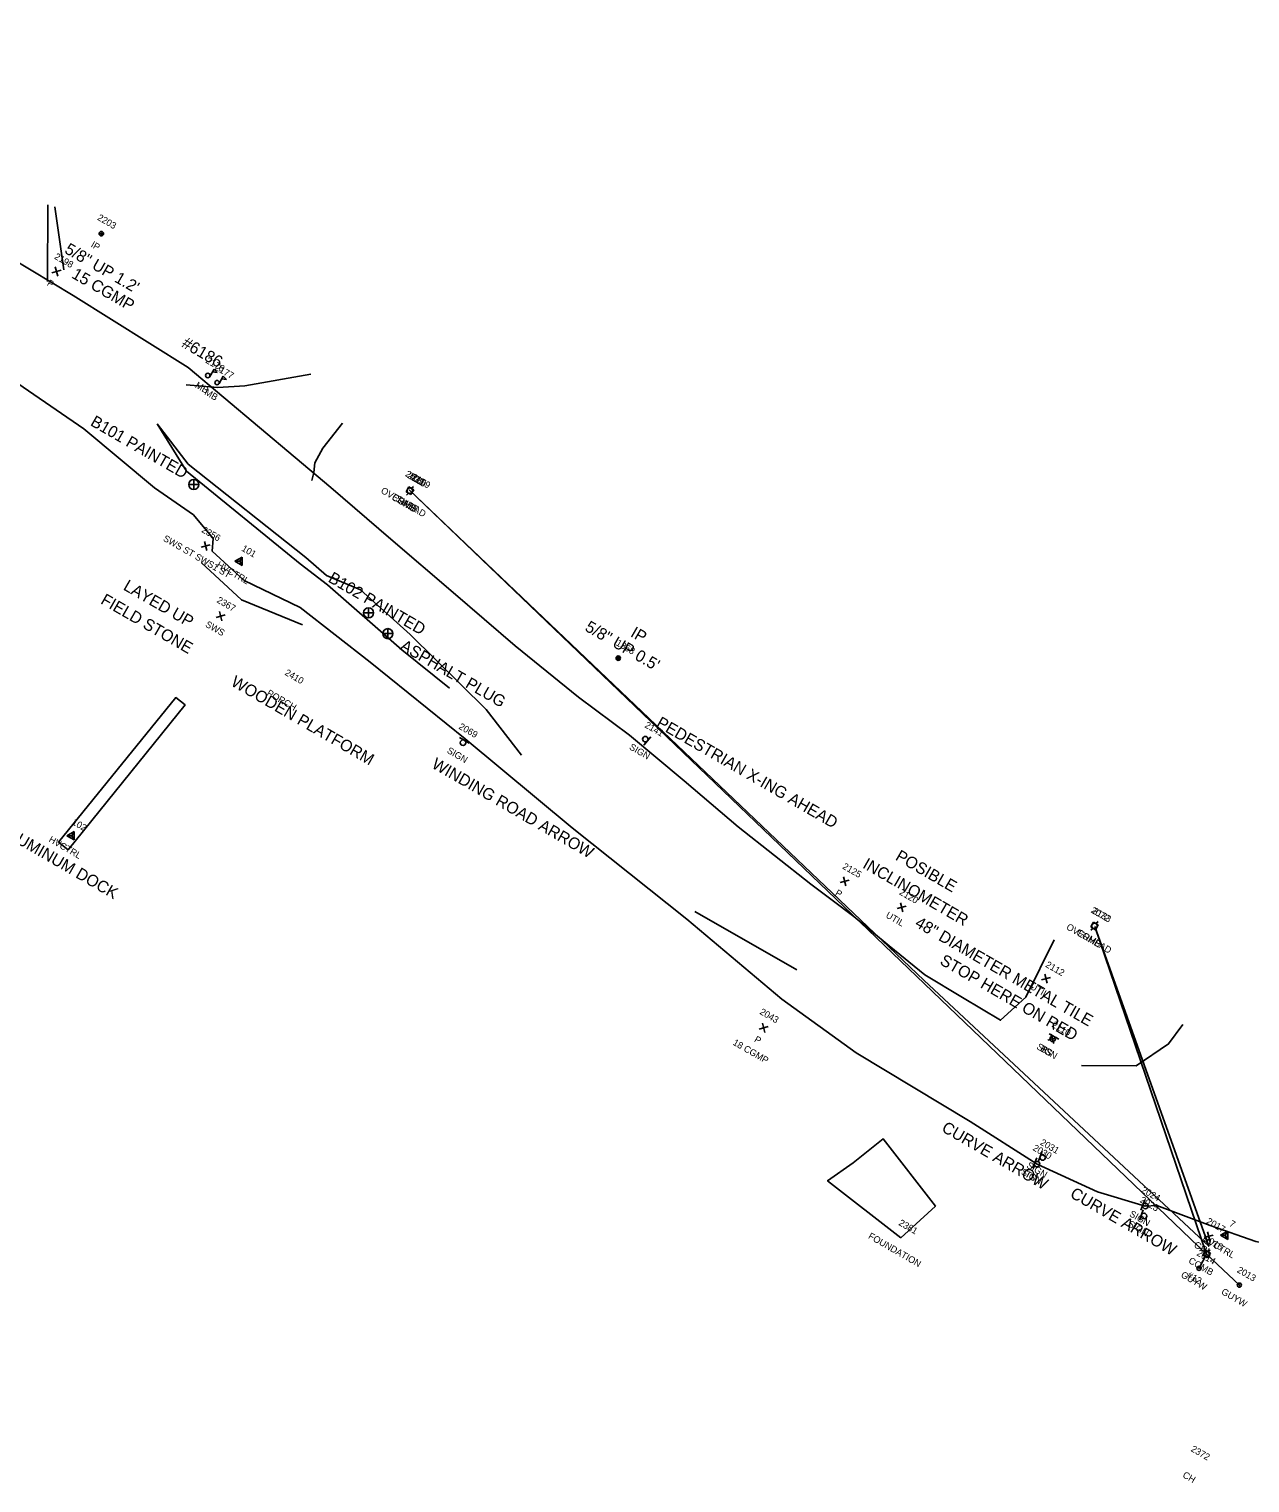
# Model space of a CAD drawing. Extents: x 1402744 to 1403686, y 558513 to 559015.
# Drawn here: x 1402990.8 to 1403356.7, y 558513.5 to 558949.2 of the extents above; entities that cross this region are included whole.
import ezdxf

# ---------------------------------------------------------------- set-up
doc = ezdxf.new("R2010")
doc.units = 0
for name, color, linetype in [('AC1_P', 7, 'Continuous'), ('AC1SC_P_T', 7, 'Continuous'), ('B_C', 7, 'Continuous'), ('D_A', 7, 'Continuous'), ('D_C', 7, 'Continuous'), ('D_I', 7, 'Continuous'), ('D_TIC', 7, 'Continuous'), ('DCP_P', 7, 'Continuous'), ('G_C', 7, 'Continuous'), ('GA_P', 7, 'Continuous'), ('L_A', 7, 'Continuous'), ('L_C', 7, 'Continuous'), ('L_I', 7, 'Continuous'), ('L_TIC', 7, 'Continuous'), ('LAPB', 7, 'Continuous'), ('LASF_P', 7, 'Continuous'), ('Level 5', 7, 'Continuous'), ('LMB', 7, 'Continuous'), ('M_A', 7, 'Continuous'), ('M_C', 7, 'Continuous'), ('M_I', 7, 'Continuous'), ('MPIR', 7, 'Continuous'), ('PE_P', 7, 'Continuous'), ('R_A', 7, 'Continuous'), ('R_C', 7, 'Continuous'), ('R_I', 7, 'Continuous'), ('R_TIC', 7, 'Continuous'), ('RGP_P', 7, 'Continuous'), ('RGP_P_T', 7, 'Continuous'), ('S_A', 7, 'Continuous'), ('S_C', 7, 'Continuous'), ('S_I', 7, 'Continuous'), ('SSGN', 7, 'Continuous'), ('TCBP', 7, 'Continuous'), ('U_A', 7, 'Continuous'), ('U_C', 7, 'Continuous'), ('U_I', 7, 'Continuous'), ('UDEFAULT', 7, 'Continuous'), ('UEO', 7, 'Continuous'), ('UP', 7, 'Continuous'), ('UPGW', 7, 'Continuous'), ('UW', 7, 'Continuous')]:
    doc.layers.add(name, color=color, linetype=linetype)

msp = doc.modelspace()

# ---------------------------------------------------------------- linework, layer by layer
at = {"layer": 'AC1_P'}
for points in [[(1402801.41, 558949.18), (1402811.08, 558943.64), (1402830.52, 558933.9), (1402870.11, 558913.73), (1402899.63, 558894.72), (1402928.73, 558879.28), (1402944.93, 558869.61), (1402973.87, 558852.14), (1403007.21, 558829.4), (1403028.4, 558811.71)], [(1403001.17, 558876.98), (1402998.53, 558895.87)], [(1403386.24, 558580.61), (1403358.44, 558585.84), (1403344.75, 558590.61), (1403328.81, 558596.6), (1403325.32, 558596.44), (1403310.99, 558600.7), (1403292.86, 558609), (1403272.78, 558621.76), (1403238.61, 558642.39), (1403216.4, 558658.47), (1403187.94, 558682.38), (1403153.53, 558709.81), (1403121.42, 558736.47), (1403093.01, 558759.4), (1403071.97, 558775.78), (1403055.25, 558783.91), (1403045.68, 558792.74), (1403045.94, 558796.48), (1403040.04, 558803.63), (1403028.4, 558811.71)], [(1403072.69, 558770.62), (1403054.44, 558778.15), (1403042.45, 558789.18)]]:
    msp.add_lwpolyline(points, dxfattribs=at)
at = {"layer": 'AC1SC_P_T'}
for points in [[(1403029.14, 558830.91), (1403038.43, 558818.81), (1403073.76, 558790.82), (1403079.88, 558785.46), (1403090.1, 558781.13), (1403105.03, 558767.74)], [(1403029.14, 558830.91), (1403037.94, 558816.67), (1403072.03, 558788.93), (1403080.2, 558782.58), (1403102.45, 558763.18), (1403116.75, 558751.66)], [(1403138.37, 558731.61), (1403127.78, 558745.29), (1403105.03, 558767.74)], [(1403220.9, 558667.24), (1403190.32, 558684.72)]]:
    msp.add_lwpolyline(points, dxfattribs=at)
at = {"layer": 'D_TIC'}
for points in [[(1402997.63, 558876.15), (1403000.36, 558876.88)], [(1402999.36, 558875.15), (1402998.63, 558877.88)], [(1403235.58, 558692.36), (1403234.84, 558695.09)], [(1403233.84, 558693.36), (1403236.58, 558694.09)], [(1403209.58, 558649.47), (1403212.31, 558650.2)], [(1403211.31, 558648.47), (1403210.58, 558651.2)]]:
    msp.add_lwpolyline(points, dxfattribs=at)
at = {"layer": 'DCP_P'}
msp.add_lwpolyline([(1403310.18, 558680.26), (1403344.31, 558584.39), (1403259.05, 558664.06), (1403104.72, 558811.04)], dxfattribs=at)
at = {"layer": 'GA_P'}
for p, q in [((1403040.12, 558812.69), (1403038.62, 558812.69)), ((1403040.12, 558812.69), (1403040.12, 558814.19)), ((1403041.62, 558812.69), (1403040.12, 558812.69)), ((1403040.12, 558811.19), (1403040.12, 558812.69)), ((1403092.53, 558774.22), (1403091.03, 558774.22)), ((1403092.53, 558774.22), (1403092.53, 558775.72)), ((1403094.03, 558774.22), (1403092.53, 558774.22)), ((1403092.53, 558772.72), (1403092.53, 558774.22)), ((1403098.29, 558767.98), (1403098.29, 558769.48)), ((1403098.29, 558767.98), (1403096.79, 558767.98)), ((1403099.79, 558767.98), (1403098.29, 558767.98)), ((1403098.29, 558766.48), (1403098.29, 558767.98))]:
    msp.add_line(p, q, dxfattribs=at)
for centre, start, end in [((1403040.12, 558812.69), 90, 180), ((1403040.12, 558812.69), 180, 270), ((1403040.12, 558812.69), 360, 90), ((1403040.12, 558812.69), 270, 360), ((1403092.53, 558774.22), 90, 180), ((1403092.53, 558774.22), 180, 270), ((1403092.53, 558774.22), 360, 90), ((1403092.53, 558774.22), 270, 360), ((1403098.29, 558767.98), 90, 180), ((1403098.29, 558767.98), 360, 90), ((1403098.29, 558767.98), 180, 270), ((1403098.29, 558767.98), 270, 360)]:
    msp.add_arc(centre, 1.5, start, end, dxfattribs=at)
at = {"layer": 'L_TIC'}
for points in [[(1403297.89, 558645.17), (1403297.15, 558647.91)], [(1403296.15, 558646.17), (1403298.89, 558646.91)]]:
    msp.add_lwpolyline(points, dxfattribs=at)
at = {"layer": 'LAPB'}
for p, q in [((1403052.44, 558789.7), (1403054.61, 558790.95)), ((1403053.89, 558789.7), (1403054.61, 558790.95)), ((1403054.61, 558788.45), (1403054.61, 558790.95)), ((1403052.44, 558789.7), (1403054.61, 558788.45)), ((1403052.44, 558789.7), (1403053.89, 558789.7)), ((1403053.89, 558789.7), (1403053.89, 558789.7)), ((1403053.89, 558789.7), (1403054.61, 558788.45)), ((1403002.12, 558707.42), (1403004.29, 558708.67)), ((1403003.57, 558707.42), (1403004.29, 558708.67)), ((1403004.29, 558706.17), (1403004.29, 558708.67)), ((1403002.12, 558707.42), (1403004.29, 558706.17)), ((1403002.12, 558707.42), (1403003.57, 558707.42)), ((1403003.57, 558707.42), (1403003.57, 558707.42)), ((1403003.57, 558707.42), (1403004.29, 558706.17)), ((1403347.85, 558587.7), (1403350.01, 558588.95)), ((1403347.85, 558587.7), (1403350.01, 558586.45)), ((1403347.85, 558587.7), (1403349.29, 558587.7)), ((1403349.29, 558587.7), (1403350.01, 558588.95)), ((1403349.29, 558587.7), (1403349.29, 558587.7)), ((1403349.29, 558587.7), (1403350.01, 558586.45)), ((1403350.01, 558586.45), (1403350.01, 558588.95))]:
    msp.add_line(p, q, dxfattribs=at)
at = {"layer": 'Level 5'}
msp.add_lwpolyline([(1403037.54, 558746.65), (1403002.46, 558703.15), (1402999.61, 558705.54), (1403034.75, 558748.81)], close=True, dxfattribs=at)
at = {"layer": 'LMB'}
for p, q in [((1403044.33, 558845.35), (1403044.33, 558845.35)), ((1403044.91, 558845.02), (1403046.2, 558847.27)), ((1403045.75, 558846.49), (1403047.12, 558846.29)), ((1403046.2, 558847.27), (1403047.13, 558846.3)), ((1403047.11, 558843.23), (1403047.11, 558843.23)), ((1403047.69, 558842.91), (1403048.98, 558845.16)), ((1403048.53, 558844.38), (1403049.9, 558844.18)), ((1403048.98, 558845.16), (1403049.91, 558844.18))]:
    msp.add_line(p, q, dxfattribs=at)
for centre in [(1403044.33, 558845.35), (1403047.11, 558843.23)]:
    msp.add_circle(centre, 0.656, dxfattribs=at)
at = {"layer": 'MPIR'}
for points in [[(1403012.59, 558888.15), (1403012.09, 558887.86), (1403012.59, 558887.57)], [(1403167.52, 558760.94), (1403167.02, 558760.65), (1403167.52, 558760.37)]]:
    msp.add_lwpolyline(points, close=True, dxfattribs=at)
for centre in [(1403012.43, 558887.86), (1403167.35, 558760.65)]:
    msp.add_circle(centre, 0.667, dxfattribs=at)
at = {"layer": 'PE_P'}
for points in [[(1402996.29, 558873.53), (1402996.42, 558896.51)], [(1403075.23, 558845.72), (1403055.39, 558842.23), (1403047.35, 558841.76), (1403037.85, 558842.6)], [(1403084.68, 558831.03), (1403078.77, 558823.57), (1403076.39, 558819.15), (1403076.12, 558816.27), (1403075.5, 558813.84)], [(1403306.2, 558638.55), (1403322.57, 558638.5), (1403332.27, 558645.02), (1403336.57, 558650.88)]]:
    msp.add_lwpolyline(points, dxfattribs=at)
at = {"layer": 'R_TIC'}
for points in [[(1403044.03, 558792.9), (1403043.3, 558795.63)], [(1403042.3, 558793.9), (1403045.03, 558794.63)], [(1403046.82, 558772.84), (1403049.56, 558773.58)], [(1403048.56, 558771.84), (1403047.82, 558774.58)], [(1403342.96, 558586.99), (1403345.7, 558587.72)], [(1403344.7, 558585.99), (1403343.96, 558588.72)]]:
    msp.add_lwpolyline(points, dxfattribs=at)
at = {"layer": 'RGP_P'}
msp.add_lwpolyline([(1403252.04, 558586.9), (1403262.4, 558596.4), (1403246.7, 558616.6), (1403237.8, 558609.42), (1403230.07, 558604), (1403252.04, 558586.9)], dxfattribs=at)
at = {"layer": 'SSGN'}
for p, q in [((1403119.81, 558736.84), (1403122.69, 558735.18)), ((1403120.82, 558735.3), (1403120.82, 558735.3)), ((1403177.15, 558737.1), (1403175.02, 558734.54)), ((1403175.46, 558736.37), (1403175.46, 558736.37)), ((1403296.54, 558648.09), (1403299.42, 558646.43)), ((1403297.55, 558646.55), (1403297.55, 558646.55)), ((1403293.19, 558609.72), (1403294.36, 558612.85)), ((1403291.47, 558607.82), (1403292.79, 558610.88)), ((1403292.88, 558609), (1403292.88, 558609)), ((1403294.55, 558610.97), (1403294.55, 558610.97)), ((1403323.58, 558592.18), (1403324.72, 558595.31)), ((1403323.95, 558595.24), (1403325.21, 558598.33)), ((1403325.34, 558596.45), (1403325.34, 558596.45)), ((1403324.93, 558593.44), (1403324.93, 558593.44))]:
    msp.add_line(p, q, dxfattribs=at)
for centre in [(1403120.82, 558735.3), (1403175.46, 558736.37), (1403297.55, 558646.55), (1403292.88, 558609), (1403294.55, 558610.97), (1403325.34, 558596.45), (1403324.93, 558593.44)]:
    msp.add_circle(centre, 0.833, dxfattribs=at)
at = {"layer": 'TCBP'}
msp.add_lwpolyline([(1402999.61, 558705.54), (1403002.46, 558703.15), (1403037.54, 558746.65), (1403034.75, 558748.81), (1402999.61, 558705.54)], dxfattribs=at)
at = {"layer": 'UDEFAULT'}
for points in [[(1403250.92, 558685.59), (1403253.66, 558686.32)], [(1403252.66, 558684.59), (1403251.92, 558687.32)], [(1403294.19, 558664.19), (1403296.92, 558664.92)], [(1403295.92, 558663.19), (1403295.19, 558665.92)]]:
    msp.add_lwpolyline(points, dxfattribs=at)
at = {"layer": 'UEO'}
msp.add_line((1403104.72, 558811.04), (1403343.69, 558582.03), dxfattribs=at)
msp.add_lwpolyline([(1403310.18, 558680.26), (1403343.69, 558582.03)], dxfattribs=at)
at = {"layer": 'UP'}
for p, q in [((1403103.76, 558810.5), (1403104.6, 558811.95)), ((1403105.21, 558809.67), (1403103.76, 558810.5)), ((1403103.85, 558809.49), (1403104.48, 558810.09)), ((1403104.6, 558811.95), (1403106.04, 558811.11)), ((1403104.9, 558810.81), (1403104.9, 558810.81)), ((1403106.04, 558811.11), (1403105.21, 558809.67)), ((1403105.95, 558812.13), (1403105.32, 558811.53)), ((1403308.95, 558680.09), (1403309.78, 558681.53)), ((1403310.39, 558679.26), (1403308.95, 558680.09)), ((1403309.04, 558679.08), (1403309.67, 558679.67)), ((1403309.78, 558681.53), (1403311.22, 558680.7)), ((1403310.09, 558680.39), (1403310.09, 558680.39)), ((1403311.22, 558680.7), (1403310.39, 558679.26)), ((1403311.14, 558681.71), (1403310.5, 558681.12)), ((1403342.55, 558581.73), (1403343.38, 558583.17)), ((1403343.99, 558580.9), (1403342.55, 558581.73)), ((1403343.38, 558583.17), (1403344.83, 558582.34)), ((1403343.69, 558582.03), (1403343.69, 558582.03)), ((1403344.83, 558582.34), (1403343.99, 558580.9)), ((1403344.74, 558583.35), (1403344.1, 558582.76)), ((1403342.64, 558580.72), (1403343.27, 558581.31))]:
    msp.add_line(p, q, dxfattribs=at)
for centre in [(1403104.9, 558810.81), (1403310.09, 558680.39), (1403343.69, 558582.03)]:
    msp.add_circle(centre, 0.833, dxfattribs=at)
at = {"layer": 'UPGW'}
for q in [(1403341.43, 558577.78), (1403353.51, 558572.73)]:
    msp.add_line((1403343.69, 558582.03), q, dxfattribs=at)
for centre, radius in [((1403341.43, 558577.78), 0.625), ((1403341.43, 558577.78), 0.0833), ((1403353.51, 558572.73), 0.625), ((1403353.51, 558572.73), 0.0833)]:
    msp.add_circle(centre, radius, dxfattribs=at)
at = {"layer": 'UW'}
msp.add_lwpolyline([(1402985.07, 558880.7), (1403003.98, 558869.35), (1403038.46, 558847.76), (1403059.81, 558829.77), (1403081.16, 558811.79), (1403099.24, 558796.33), (1403117.84, 558780.36), (1403136.44, 558764.38), (1403155.47, 558748.91), (1403170.77, 558737.55), (1403187.06, 558723.83), (1403203.34, 558710.11), (1403214.21, 558701.53), (1403225.08, 558692.94), (1403231.51, 558688.07), (1403237.94, 558683.21), (1403248.57, 558674.45), (1403259.2, 558665.69), (1403270.56, 558658.92), (1403281.92, 558652.14), (1403289.46, 558659.05), (1403297.97, 558676.25)], dxfattribs=at)

# ---------------------------------------------------------------- texts
at = {"layer": 'B_C'}
msp.add_text('ALUMINUM DOCK', height=3.5, rotation=330, dxfattribs=at).set_placement((1402981.7, 558708.2))
at = {"layer": 'D_A'}
for p in [(1402995.96, 558872.49), (1403232.17, 558689.71), (1403207.91, 558645.81)]:
    msp.add_text('P', height=2, rotation=330, dxfattribs=at).set_placement(p)
at = {"layer": 'D_C'}
for s, height, p in [('15 CGMP', 3.5, (1403003.26, 558874.79)), ('18 CGMP', 2, (1403201.5, 558644.89))]:
    msp.add_text(s, height=height, rotation=330, dxfattribs=at).set_placement(p)
at = {"layer": 'D_I'}
for s, p in [('2198', (1402998.16, 558880.46)), ('2125', (1403234.38, 558697.67)), ('2043', (1403209.56, 558654.1))]:
    msp.add_text(s, height=2, rotation=330, dxfattribs=at).set_placement(p)
at = {"layer": 'G_C'}
for s, p in [('B101 PAINTED', (1403008.89, 558830.55)), ('B102 PAINTED', (1403080.14, 558783.69)), ('ASPHALT PLUG', (1403101.68, 558763.39))]:
    msp.add_text(s, height=3.5, rotation=330, dxfattribs=at).set_placement(p)
at = {"layer": 'L_A'}
for s, p in [('MB', (1403040.37, 558841.86)), ('MB', (1403043.15, 558839.75)), ('PORCH', (1403061.82, 558749.62)), ('BS', (1403293.67, 558642.99)), ('TS', (1403293.64, 558643.01)), ('TS', (1403288.98, 558605.46)), ('FOUNDATION', (1403242.08, 558586.87)), ('CH', (1403336.3, 558515.28))]:
    msp.add_text(s, height=2, rotation=330, dxfattribs=at).set_placement(p)
at = {"layer": 'L_C'}
for s, p in [('#6186', (1403036.21, 558854.09)), ('WOODEN PLATFORM', (1403050.99, 558752.57))]:
    msp.add_text(s, height=3.5, rotation=330, dxfattribs=at).set_placement(p)
at = {"layer": 'L_I'}
for s, p in [('2178', (1403043.5, 558849.29)), ('2177', (1403046.28, 558847.18)), ('2410', (1403067.21, 558755.75)), ('2110', (1403297.1, 558650.25)), ('2110', (1403297.1, 558650.25)), ('2030', (1403291.39, 558613.31)), ('2381', (1403251.21, 558590.84)), ('2372', (1403338.79, 558523.08))]:
    msp.add_text(s, height=2, rotation=330, dxfattribs=at).set_placement(p)
at = {"layer": 'LASF_P'}
for p in [(1403046.79, 558788.03), (1402996.47, 558705.74), (1403342.2, 558586.03)]:
    msp.add_text('HVCTRL', height=2, rotation=330, dxfattribs=at).set_placement(p)
at = {"layer": 'M_A'}
for height, p in [(2, (1403009.1, 558884)), (3.5, (1403170.76, 558767.29))]:
    msp.add_text('IP', height=height, rotation=330, dxfattribs=at).set_placement(p)
at = {"layer": 'M_C'}
for s, p in [('5/8" UP 1.2\'', (1403001.14, 558882.24)), ('5/8" UP 0.5\'', (1403157.11, 558769.03))]:
    msp.add_text(s, height=3.5, rotation=330, dxfattribs=at).set_placement(p)
at = {"layer": 'M_I'}
for s, p in [('2203', (1403011.04, 558892.13)), ('1368', (1403166.48, 558764.62))]:
    msp.add_text(s, height=2, rotation=330, dxfattribs=at).set_placement(p)
at = {"layer": 'R_A'}
for s, p in [('SWS ST SWS1 ST', (1403030.75, 558795.95)), ('SWS', (1403043.41, 558770.2)), ('GRL', (1403339.7, 558584.25))]:
    msp.add_text(s, height=2, rotation=330, dxfattribs=at).set_placement(p)
at = {"layer": 'R_C'}
for s, p in [('LAYED UP ', (1403018.74, 558781.32)), ('FIELD STONE', (1403011.96, 558777.15))]:
    msp.add_text(s, height=3.5, rotation=330, dxfattribs=at).set_placement(p)
at = {"layer": 'R_I'}
for s, p in [('2356', (1403042.29, 558798.52)), ('2367', (1403046.83, 558777.46)), ('2017', (1403343.43, 558591.34))]:
    msp.add_text(s, height=2, rotation=330, dxfattribs=at).set_placement(p)
at = {"layer": 'RGP_P_T'}
for s, p in [('101', (1403054.26, 558792.96)), ('102', (1403003.44, 558710.95)), ('7', (1403350.3, 558590.59))]:
    msp.add_text(s, height=2, rotation=330, dxfattribs=at).set_placement(p)
at = {"layer": 'S_A'}
for p in [(1403170.47, 558733.45), (1403115.83, 558732.38), (1403292.56, 558643.63), (1403289.56, 558608.06), (1403287.9, 558606.09), (1403320.36, 558593.54), (1403319.94, 558590.53)]:
    msp.add_text('SIGN', height=2, rotation=330, dxfattribs=at).set_placement(p)
at = {"layer": 'S_C'}
for s, p in [('PEDESTRIAN X-ING AHEAD', (1403178.48, 558740.3)), ('WINDING ROAD ARROW', (1403111.16, 558727.95)), ('STOP HERE ON RED', (1403263.46, 558669.07)), ('CURVE ARROW', (1403264.01, 558618.98)), ('CURVE ARROW', (1403302.49, 558599.24))]:
    msp.add_text(s, height=3.5, rotation=330, dxfattribs=at).set_placement(p)
at = {"layer": 'S_I'}
for s, p in [('2069', (1403119.35, 558739.59)), ('2141', (1403175.09, 558740.02)), ('2110', (1403297.1, 558650.25)), ('2030', (1403291.39, 558613.31)), ('2031', (1403293.62, 558614.95)), ('2025', (1403323.51, 558597.7)), ('2024', (1403323.93, 558600.71))]:
    msp.add_text(s, height=2, rotation=330, dxfattribs=at).set_placement(p)
at = {"layer": 'U_A'}
for s, p in [('OVERHEAD', (1403096, 558810.3)), ('COMB', (1403099.27, 558808.28)), ('SUBE', (1403100.51, 558807.81)), ('UTIL', (1403247.34, 558683.04)), ('OVERHEAD', (1403301.46, 558679.52)), ('COMB', (1403304.46, 558677.87)), ('UTIL', (1403290.6, 558661.65)), ('COMB', (1403338.06, 558579.51)), ('GUYW', (1403335.8, 558575.26)), ('GUYW', (1403347.89, 558570.2))]:
    msp.add_text(s, height=2, rotation=330, dxfattribs=at).set_placement(p)
at = {"layer": 'U_C'}
for s, height, p in [('#11', 2, (1403104.73, 558814.4)), ('INCLINOMETER', 3.5, (1403240.33, 558697.95)), ('POSIBLE ', 3.5, (1403250.16, 558700.35)), ('48" DIAMETER METAL TILE', 3.5, (1403255.99, 558680.37)), ('#12', 2, (1403337.63, 558575.14))]:
    msp.add_text(s, height=height, rotation=330, dxfattribs=at).set_placement(p)
at = {"layer": 'U_I'}
for s, p in [('2075', (1403103.33, 558815.3)), ('2160', (1403103.95, 558814.82)), ('2159', (1403105.17, 558814.36)), ('2120', (1403251.38, 558689.94)), ('2072', (1403308.79, 558684.53)), ('2133', (1403309.25, 558684.34)), ('2112', (1403295.22, 558668.22)), ('2016', (1403342.74, 558586.05)), ('2014', (1403340.53, 558581.77)), ('2013', (1403352.61, 558576.71))]:
    msp.add_text(s, height=2, rotation=330, dxfattribs=at).set_placement(p)

doc.saveas('drawing.dxf')
